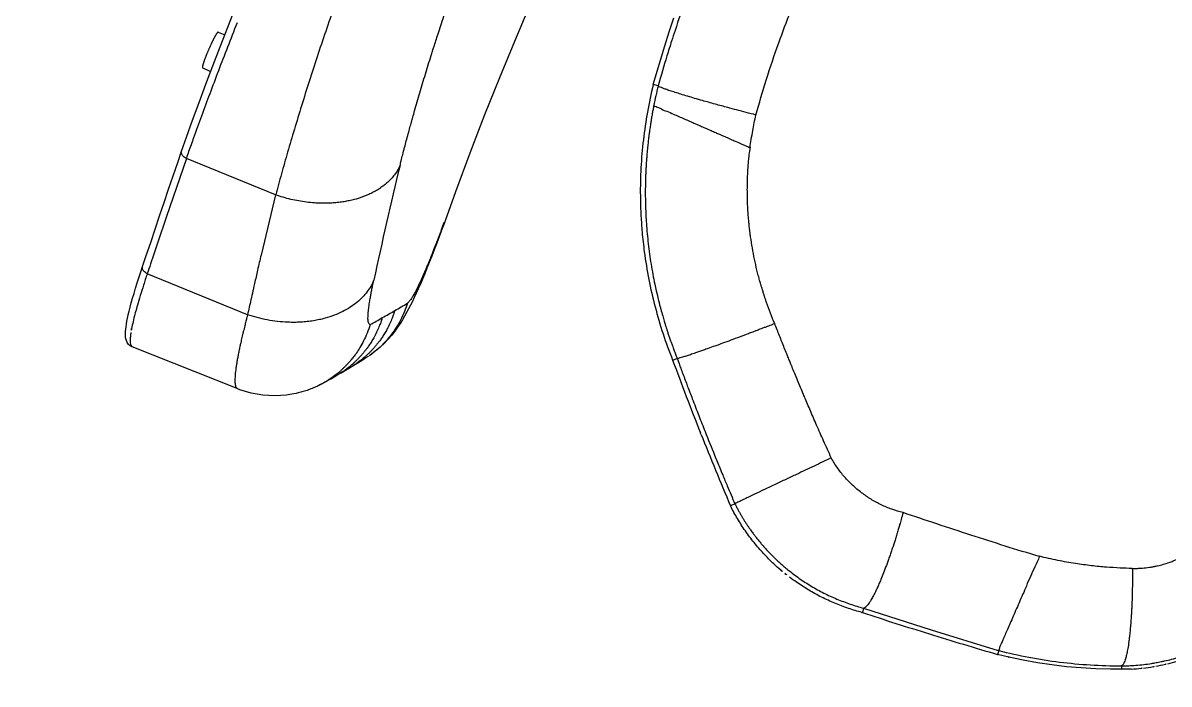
# Model space of a CAD drawing. Header units: millimetres. Extents: x 1145859089 to 1147511753, y -1047484727 to -1047247487.
# Drawn here: x 1146005448.1 to 1146005677.1, y -1047431486.8 to -1047431354.8 of the extents above; entities that cross this region are included whole.
import ezdxf
from ezdxf.xclip import XClip

# ---------------------------------------------------------------- set-up
doc = ezdxf.new("R2010")
doc.units = ezdxf.units.MM
doc.header["$LTSCALE"] = 100
doc.header["$MEASUREMENT"] = 0
doc.header["$XCLIPFRAME"] = 2
doc.layers.get('0').update_dxf_attribs({"linetype": 'CONTINUOUS'})
doc.layers.add('XREF', color=135, linetype='CONTINUOUS')
doc.layers.add('단지배치도$0$W240910', color=135, linetype='CONTINUOUS')

# ---------------------------------------------------------------- blocks, each defined once
blk = doc.blocks.new('단지배치도$0$zw$9902')
at = {"layer": '단지배치도$0$W240910', "linetype": 'ByBlock', "ltscale": 20}
for p, q in [((67348.19, -59986.35), (67349.75, -59982.4)), ((67408.46, -59982.1), (67405.46, -59989.18)), ((67436.37, -59987.25), (67437.3, -59984.47)), ((67346.28, -59987.31), (67347.59, -59987.89)), ((67346.68, -59990.23), (67348.19, -59986.35)), ((67435.48, -59990.04), (67436.37, -59987.25)), ((67405.46, -59989.18), (67402.47, -59996.44)), ((67345.22, -59994.03), (67346.68, -59990.23)), ((67433.19, -59997.79), (67435.48, -59990.04)), ((67343.15, -59994.45), (67344.79, -59995.17)), ((67343.81, -59997.74), (67345.22, -59994.03)), ((67402.47, -59996.44), (67399.51, -60003.87)), ((67342.46, -60001.36), (67343.81, -59997.74)), ((67434.18, -59998.05), (67433.19, -59997.79)), ((67341.18, -60004.88), (67342.46, -60001.36)), ((67339.96, -60008.29), (67341.18, -60004.88)), ((67399.51, -60003.87), (67396.59, -60011.46)), ((67338.96, -60011.12), (67339.96, -60008.29)), ((67339.93, -60012.53), (67335.98, -60024.14)), ((67338.2, -60013.33), (67338.96, -60011.12)), ((67339.93, -60012.53), (67339.88, -60012.51)), ((67357.72, -60019.81), (67339.93, -60012.53)), ((67396.59, -60011.46), (67393.7, -60019.22)), ((67337.29, -60016.02), (67338.2, -60013.33)), ((67336.38, -60018.7), (67337.29, -60016.02)), ((67335.48, -60021.36), (67336.38, -60018.7)), ((67393.7, -60019.22), (67391.27, -60025.94)), ((67334.58, -60024.02), (67335.48, -60021.36)), ((67357.72, -60019.81), (67354.84, -60031.85)), ((67357.72, -60019.81), (67357.77, -60019.83)), ((67333.68, -60026.67), (67334.58, -60024.02)), ((67391.27, -60025.94), (67391.04, -60026.56)), ((67332.8, -60029.31), (67333.68, -60026.67)), ((67390.5, -60028.03), (67389.97, -60029.44)), ((67391.04, -60026.56), (67390.5, -60028.03)), ((67331.91, -60031.93), (67332.8, -60029.31)), ((67389.45, -60030.8), (67388.95, -60032.09)), ((67389.97, -60029.44), (67389.45, -60030.8)), ((67331.17, -60034.13), (67331.91, -60031.93)), ((67388.46, -60033.32), (67387.99, -60034.49)), ((67388.95, -60032.09), (67388.46, -60033.32)), ((67330.49, -60036.2), (67330.89, -60034.97)), ((67330.89, -60034.97), (67331.18, -60034.13)), ((67332.13, -60035.57), (67332.08, -60035.55)), ((67352.16, -60043.75), (67332.13, -60035.57)), ((67387.54, -60035.6), (67387.09, -60036.65)), ((67387.99, -60034.49), (67387.54, -60035.6)), ((67329.78, -60038.46), (67330.12, -60037.36)), ((67330.12, -60037.36), (67330.49, -60036.2)), ((67386.67, -60037.64), (67386.26, -60038.58)), ((67387.09, -60036.65), (67386.67, -60037.64)), ((67329.18, -60040.47), (67329.47, -60039.5)), ((67329.47, -60039.5), (67329.78, -60038.46)), ((67385.85, -60039.47), (67385.46, -60040.31)), ((67386.26, -60038.58), (67385.85, -60039.47)), ((67328.51, -60043.02), (67328.71, -60042.23)), ((67328.71, -60042.23), (67328.93, -60041.38)), ((67328.93, -60041.38), (67329.18, -60040.47)), ((67384.7, -60041.88), (67384.32, -60042.61)), ((67385.08, -60041.11), (67384.7, -60041.88)), ((67385.46, -60040.31), (67385.08, -60041.11)), ((67328.06, -60045.05), (67328.19, -60044.42)), ((67328.19, -60044.42), (67328.33, -60043.75)), ((67328.33, -60043.75), (67328.51, -60043.02)), ((67383.1, -60044.77), (67382.64, -60045.49)), ((67383.53, -60044.05), (67383.1, -60044.77)), ((67383.93, -60043.33), (67383.53, -60044.05)), ((67384.32, -60042.61), (67383.93, -60043.33)), ((67327.77, -60047.48), (67327.78, -60047.08)), ((67327.78, -60047.08), (67327.82, -60046.63)), ((67327.82, -60046.63), (67327.88, -60046.15)), ((67327.88, -60046.15), (67327.96, -60045.62)), ((67327.96, -60045.62), (67328.06, -60045.05)), ((67381.58, -60047.02), (67380.95, -60047.81)), ((67382.14, -60046.24), (67381.58, -60047.02)), ((67382.64, -60045.49), (67382.14, -60046.24)), ((67327.77, -60047.87), (67327.77, -60047.48)), ((67327.8, -60048.24), (67327.77, -60047.87)), ((67327.86, -60048.59), (67327.8, -60048.24)), ((67327.95, -60048.94), (67327.86, -60048.59)), ((67328.12, -60049.32), (67327.95, -60048.94)), ((67328.37, -60049.68), (67328.12, -60049.32)), ((67380.26, -60048.62), (67379.49, -60049.44)), ((67380.95, -60047.81), (67380.26, -60048.62)), ((67328.7, -60049.98), (67328.37, -60049.68)), ((67329.07, -60050.19), (67328.7, -60049.98)), ((67350.1, -60058.52), (67329.09, -60050.2)), ((67377.67, -60051.07), (67376.6, -60051.87)), ((67378.62, -60050.26), (67377.67, -60051.07)), ((67379.49, -60049.44), (67378.62, -60050.26)), ((67373.61, -60053.77), (67373.08, -60054.08)), ((67373.59, -60053.7), (67373.18, -60053.97)), ((67374.16, -60053.45), (67373.61, -60053.77)), ((67374.7, -60053.11), (67374.16, -60053.45)), ((67375.25, -60052.76), (67374.7, -60053.11)), ((67375.81, -60052.4), (67375.25, -60052.76)), ((67376.23, -60052.12), (67375.81, -60052.4)), ((67437.07, -60052.82), (67437.97, -60052.47)), ((67369.44, -60056.22), (67368.89, -60056.54)), ((67370, -60055.87), (67369.44, -60056.22)), ((67370.42, -60055.64), (67370, -60055.87)), ((67370.96, -60055.34), (67370.42, -60055.64)), ((67370.97, -60055.25), (67370.56, -60055.52)), ((67371.51, -60055.02), (67370.96, -60055.34)), ((67372.06, -60054.68), (67371.51, -60055.02)), ((67372.62, -60054.34), (67372.06, -60054.68)), ((67373.08, -60054.08), (67372.62, -60054.34)), ((67350.64, -60058.73), (67350.09, -60058.52)), ((67350.1, -60058.52), (67350.1, -60058.53)), ((67366.73, -60057.72), (67366.36, -60057.9)), ((67367.26, -60057.44), (67366.73, -60057.72)), ((67367.8, -60057.16), (67367.26, -60057.44)), ((67368.34, -60056.86), (67367.8, -60057.16)), ((67368.89, -60056.54), (67368.34, -60056.86)), ((67351.76, -60059.1), (67350.64, -60058.73)), ((67352.9, -60059.4), (67351.76, -60059.1)), ((67354.06, -60059.64), (67352.9, -60059.4)), ((67355.23, -60059.81), (67354.06, -60059.64)), ((67356.41, -60059.91), (67355.23, -60059.81)), ((67357.59, -60059.94), (67356.41, -60059.91)), ((67358.78, -60059.91), (67357.59, -60059.94)), ((67359.96, -60059.8), (67358.78, -60059.91)), ((67360.58, -60059.72), (67359.96, -60059.8)), ((67442.66, -60067.45), (67442.61, -60067.31)), ((67442.72, -60067.59), (67442.66, -60067.45)), ((67449.51, -60081.53), (67448.63, -60081.93)), ((67510.33, -60092.01), (67510.31, -60092.05)), ((67528.8, -60101.69), (67528.8, -60101.7)), ((67475.23, -60102.36), (67474.97, -60103.24)), ((67475.23, -60102.36), (67488.71, -60106.72)), ((67475.23, -60102.36), (67475.24, -60102.36)), ((67488.71, -60106.72), (67502.1, -60110.81)), ((67502.2, -60110.84), (67501.99, -60111.61)), ((67502.1, -60110.81), (67502.11, -60110.79)), ((67502.14, -60110.81), (67502.11, -60110.8)), ((67502.16, -60110.82), (67502.14, -60110.81)), ((67502.18, -60110.83), (67502.16, -60110.82)), ((67502.19, -60110.83), (67502.18, -60110.83)), ((67502.2, -60110.84), (67502.19, -60110.83)), ((67502.2, -60110.84), (67502.2, -60110.84)), ((67504.21, -60112.14), (67501.99, -60111.61)), ((67507.08, -60112.74), (67504.21, -60112.14)), ((67509.96, -60113.26), (67507.08, -60112.74)), ((67512.85, -60113.7), (67509.96, -60113.26)), ((67515.75, -60114.05), (67512.85, -60113.7)), ((67518.66, -60114.31), (67515.75, -60114.05)), ((67521.58, -60114.49), (67518.66, -60114.31)), ((67524.51, -60114.58), (67521.58, -60114.49)), ((67528.66, -60114.54), (67524.51, -60114.58)), ((67526.73, -60113.88), (67526.73, -60114.59))]:
    blk.add_line(p, q, dxfattribs=at)
at = {"layer": '단지배치도$0$W240910'}
blk.add_arc((56404.25, -57219.78, 0), 12756.72, 322.50733, 9.110085, dxfattribs=at)
at = {"layer": '단지배치도$0$W240910', "linetype": 'ByBlock', "ltscale": 20}
for centre, radius, start, end in [((68310.74, -60238.33), 954.87, 166.40771, 167.81835), ((71303.17, -61366.18), 4188.04, 161.31014, 161.44696), ((67520.53, -60019.28), 89.91, 183.0691, 184.0333), ((67158.04, -59939.94), 248.49, 339.5485, 339.9072), ((67521.83, -60019.19), 91.22, 184.0334, 185.0686), ((67370.76, -60021.51), 23.96, 296.8181, 303.7975), ((67366.67, -60025.33), 22.69, 296.053, 303.1046), ((67368.75, -60023.5), 23.25, 296.3291, 303.475), ((67352.08, -60050.97), 23.51, 169.1411, 171.1017), ((67365.65, -60036.38), 18.96, 304.8633, 306.2001), ((67365.9, -60036.73), 18.54, 306.2009, 307.3315), ((67366.14, -60037.04), 18.15, 307.3313, 308.5309), ((67365.42, -60036.05), 19.37, 303.9177, 304.8647), ((68008.68, -59842.54), 609.06, 200.1975, 201.65719), ((67360.17, -60038.85), 19.64, 303.3556, 308.2861), ((67350.33, -60057.92), 0.627, 247.6514, 249.6206), ((68008.68, -59842.54), 609.06, 201.68542, 203.14483), ((67482.48, -60065.06), 37.82, 206.4962, 206.6207), ((67485.18, -60063.68), 40.85, 229.5188, 231.0334), ((67485.22, -60063.63), 40.9, 231.0338, 232.6639), ((67484.34, -60066.8), 37.62, 255.4433, 255.5813), ((67756.28, -59243.68), 904.42, 251.87823, 252.76862), ((67756.28, -59243.68), 904.42, 252.76866, 253.67051), ((67526.58, -60014.54), 99.34, 255.7956, 262.934), ((67525.92, -60015.97), 98.59, 255.9547, 256.1552), ((67526.08, -60015.3), 99.28, 257.2097, 257.4949), ((67526.6, -60014.65), 99.23, 262.9138, 270.0734), ((67526.52, -60074.58), 40.02, 282.9668, 283.6618), ((67526.5, -60074.52), 40.08, 283.6623, 286.4601), ((67526.47, -60074.24), 40.35, 273.1146, 276.0681), ((67526.45, -60074.02), 40.58, 276.0654, 276.6266), ((67526.48, -60074.32), 40.28, 276.6237, 279.4893), ((67526.53, -60074.64), 39.96, 279.4922, 280.1425), ((67526.54, -60074.69), 39.9, 280.1428, 282.9686)]:
    blk.add_arc(centre, radius, start, end, dxfattribs=at)
for points, knots in [([(67377.19, -59961.1), (67376.52, -59962.88), (67375.18, -59966.4), (67373.23, -59971.67), (67371.34, -59976.89), (67369.52, -59982.05), (67367.78, -59987.16), (67366.6, -59990.54), (67366.08, -59992.24)], [0, 0, 0, 0, 5.688722, 11.312095, 16.858168, 22.332252, 27.734995, 33.06058, 33.06058, 33.06058, 33.06058]), ([(67382.62, -60013.93), (67382.69, -60013.62), (67382.87, -60012.91), (67383.17, -60011.72), (67383.51, -60010.41), (67383.88, -60009.02), (67384.24, -60007.68), (67384.58, -60006.42), (67384.88, -60005.32), (67385.2, -60004.2), (67385.58, -60002.86), (67386.05, -60001.22), (67386.57, -59999.41), (67387.12, -59997.57), (67387.68, -59995.72), (67388.25, -59993.84), (67388.68, -59992.46), (67389.02, -59991.4), (67389.23, -59990.73), (67389.53, -59989.79), (67389.89, -59988.66), (67390.37, -59987.19), (67390.92, -59985.51), (67391.55, -59983.61), (67392.26, -59981.49), (67393.07, -59979.14), (67393.97, -59976.54), (67394.98, -59973.71), (67396.09, -59970.63), (67396.88, -59968.51), (67397.29, -59967.4)], [0, 0, 0, 0, 0.9539, 2.177066, 3.682025, 5.030199, 6.500786, 7.819538, 8.962422, 9.921925, 11.293688, 13.152378, 15.040774, 16.956277, 18.896107, 20.857479, 22.837775, 23.235834, 24.203105, 24.922218, 26.214935, 27.755003, 29.545652, 31.534234, 33.768249, 36.25294, 38.994709, 42.000274, 45.273535, 48.807837, 48.807837, 48.807837, 48.807837]), ([(67442.07, -59974.46), (67441.69, -59975.42), (67441.08, -59977.01), (67440.36, -59978.96), (67439.29, -59981.88), (67438.48, -59984.19), (67437.82, -59986.17)], [0, 0, 0, 0, 3.107718, 5.114105, 6.219866, 12.457963, 12.457963, 12.457963, 12.457963]), ([(67453.72, -60003.88), (67454.35, -60001.53), (67455.81, -59996.69), (67458.09, -59989.77), (67459.84, -59985.24), (67460.62, -59983.14)], [0, 0, 0, 0, 7.294095, 15.152219, 21.860712, 21.860712, 21.860712, 21.860712]), ([(67350.05, -59985.48), (67349.41, -59987.09), (67348.16, -59990.28), (67346.34, -59995.01), (67344.6, -59999.61), (67342.95, -60004.05), (67341.74, -60007.44), (67341.04, -60009.34), (67340.87, -60009.8)], [0, 0, 0, 0, 5.208402, 10.279964, 15.198669, 19.949005, 24.516025, 25.995102, 25.995102, 25.995102, 25.995102]), ([(67346.28, -59987.31), (67346.27, -59987.31), (67346.26, -59987.31), (67346.23, -59987.32), (67346.21, -59987.33), (67346.18, -59987.36), (67346.14, -59987.4), (67346.1, -59987.45), (67346.06, -59987.5), (67346.01, -59987.57), (67345.96, -59987.64), (67345.91, -59987.72), (67345.85, -59987.81), (67345.79, -59987.91), (67345.73, -59988.02), (67345.67, -59988.14), (67345.6, -59988.26), (67345.53, -59988.39), (67345.46, -59988.53), (67345.38, -59988.67), (67345.3, -59988.82), (67345.23, -59988.98), (67345.15, -59989.14), (67345.07, -59989.31), (67344.98, -59989.48), (67344.9, -59989.65), (67344.82, -59989.83), (67344.74, -59990.01), (67344.65, -59990.19), (67344.57, -59990.37), (67344.49, -59990.56), (67344.43, -59990.68), (67344.4, -59990.75)], [0, 0, 0, 0, 0.018595, 0.042489, 0.074438, 0.115543, 0.166178, 0.226548, 0.296666, 0.376438, 0.465706, 0.564275, 0.671921, 0.788389, 0.913368, 1.046544, 1.187607, 1.336121, 1.491665, 1.653789, 1.822233, 1.996466, 2.176002, 2.360243, 2.548807, 2.741284, 2.937034, 3.135518, 3.336037, 3.538326, 3.741804, 3.945898, 3.945898, 3.945898, 3.945898]), ([(67437.82, -59986.17), (67437.73, -59986.44), (67437.4, -59987.42), (67436.76, -59989.39), (67435.61, -59993.07), (67434.73, -59996.05), (67434.18, -59998.05)], [0, 0, 0, 0, 0.863277, 3.109586, 6.217393, 12.429605, 12.429605, 12.429605, 12.429605]), ([(67344.4, -59990.75), (67344.38, -59990.81), (67344.32, -59990.93), (67344.24, -59991.12), (67344.16, -59991.3), (67344.09, -59991.49), (67344.01, -59991.67), (67343.94, -59991.85), (67343.87, -59992.03), (67343.8, -59992.21), (67343.73, -59992.38), (67343.67, -59992.55), (67343.6, -59992.71), (67343.55, -59992.87), (67343.49, -59993.02), (67343.44, -59993.17), (67343.39, -59993.31), (67343.35, -59993.44), (67343.31, -59993.57), (67343.27, -59993.69), (67343.24, -59993.8), (67343.21, -59993.9), (67343.18, -59994), (67343.16, -59994.08), (67343.15, -59994.16), (67343.13, -59994.23), (67343.13, -59994.29), (67343.12, -59994.34), (67343.12, -59994.38), (67343.13, -59994.42), (67343.14, -59994.44), (67343.15, -59994.45), (67343.15, -59994.45)], [0, 0, 0, 0, 0.203958, 0.407395, 0.609699, 0.810253, 1.008762, 1.204521, 1.396997, 1.585551, 1.769785, 1.949321, 2.123557, 2.292001, 2.454121, 2.609672, 2.758197, 2.899258, 3.032409, 3.15738, 3.273874, 3.381546, 3.480124, 3.569391, 3.649163, 3.719298, 3.779707, 3.830383, 3.871518, 3.903477, 3.927367, 3.945899, 3.945899, 3.945899, 3.945899]), ([(67366.08, -59992.24), (67365.57, -59993.89), (67364.46, -59997.14), (67362.95, -60001.97), (67361.51, -60006.67), (67360.18, -60011.21), (67358.9, -60015.57), (67358.18, -60018.45), (67357.77, -60019.83)], [0, 0, 0, 0, 5.199703, 10.275857, 15.197258, 19.937961, 24.482292, 28.822404, 28.822404, 28.822404, 28.822404]), ([(67433.19, -59997.79), (67432.75, -59999.61), (67431.98, -60003.27), (67431.16, -60008.81), (67430.69, -60014.4), (67430.57, -60019.5), (67430.67, -60022.74), (67430.74, -60024.1)], [0, 0, 0, 0, 5.604425, 11.208847, 16.813268, 22.417692, 26.509652, 26.509652, 26.509652, 26.509652]), ([(67434.18, -59998.05), (67434.1, -59998.38), (67433.94, -59999.03), (67433.64, -60000.34), (67433.44, -60001.32), (67433.31, -60001.98)], [0, 0, 0, 0, 1.007293, 2.015024, 4.025202, 4.025202, 4.025202, 4.025202]), ([(67435.71, -59998.74), (67435.5, -59998.67), (67435.12, -59998.53), (67434.63, -59998.3), (67434.25, -59998.2), (67434.18, -59998.05)], [0, 0, 0, 0, 0.671798, 1.181179, 1.684516, 1.684516, 1.684516, 1.684516]), ([(67453.72, -60003.88), (67453.08, -60003.67), (67451.77, -60003.39), (67449.89, -60002.87), (67448.25, -60002.44), (67446.82, -60002.05), (67445.54, -60001.7), (67444.27, -60001.34), (67442.91, -60000.96), (67441.51, -60000.56), (67440.09, -60000.14), (67438.78, -59999.74), (67437.61, -59999.37), (67436.6, -59999.05), (67435.99, -59998.83), (67435.71, -59998.74)], [0, 0, 0, 0, 2.033653, 3.997936, 5.842594, 7.124382, 8.466422, 9.808844, 11.093688, 12.698846, 14.169551, 15.553294, 16.788003, 17.853596, 18.737237, 18.737237, 18.737237, 18.737237]), ([(67433.31, -60001.98), (67433.28, -60002.1), (67433.23, -60002.37), (67433.13, -60002.9), (67433.02, -60003.49), (67432.92, -60004.08), (67432.84, -60004.55), (67432.76, -60005), (67432.68, -60005.52), (67432.6, -60006.06), (67432.51, -60006.62), (67432.43, -60007.2), (67432.36, -60007.73), (67432.3, -60008.24), (67432.24, -60008.7), (67432.16, -60009.38), (67432.07, -60010.21), (67431.98, -60011.15), (67431.91, -60011.98), (67431.86, -60012.71), (67431.82, -60013.27), (67431.79, -60013.73), (67431.76, -60014.12), (67431.74, -60014.5), (67431.72, -60014.88), (67431.7, -60015.26), (67431.69, -60015.64), (67431.64, -60016.86), (67431.59, -60019.06), (67431.64, -60022.23), (67431.75, -60024.44), (67431.82, -60025.54)], [0, 0, 0, 0, 0.364712, 0.816026, 1.647545, 2.136878, 2.616944, 3.07875, 3.515096, 4.197461, 4.704629, 5.225353, 5.952016, 6.317413, 6.772418, 7.31695, 8.384317, 9.28608, 10.155054, 10.858087, 11.4787, 11.864184, 12.245075, 12.625956, 13.006823, 13.387674, 13.768505, 14.149315, 17.056546, 20.361245, 23.674338, 23.674338, 23.674338, 23.674338]), ([(67433.31, -60001.98), (67433.3, -60002.14), (67433.84, -60002.13), (67434.23, -60002.45), (67434.69, -60002.49), (67434.86, -60002.66)], [0, 0, 0, 0, 0.492114, 1.004173, 1.690206, 1.690206, 1.690206, 1.690206]), ([(67434.86, -60002.66), (67435.13, -60002.93), (67436.05, -60003.08), (67436.8, -60003.5), (67437.23, -60003.7)], [0, 0, 0, 0, 1.157815, 2.59619, 2.59619, 2.59619, 2.59619]), ([(67437.23, -60003.7), (67437.59, -60003.85), (67438.31, -60004.16), (67439.38, -60004.63), (67440.39, -60005.07), (67441.25, -60005.45), (67441.97, -60005.77), (67442.54, -60006.02), (67443.06, -60006.24), (67443.55, -60006.46), (67444.12, -60006.71), (67444.84, -60007.02), (67445.61, -60007.36), (67446.41, -60007.71), (67447.12, -60008.02), (67447.78, -60008.31), (67448.37, -60008.57), (67449.03, -60008.86), (67449.87, -60009.22), (67450.75, -60009.61), (67451.52, -60009.94), (67452.07, -60010.19), (67452.39, -60010.32), (67452.54, -60010.39)], [0, 0, 0, 0, 1.179301, 2.342456, 3.506143, 4.473842, 5.160793, 5.879994, 6.325824, 6.855944, 7.496249, 8.18678, 9.210974, 10.025851, 10.82309, 11.530409, 12.18399, 12.757494, 13.698048, 14.901772, 15.656142, 16.207344, 16.706154, 16.706154, 16.706154, 16.706154]), ([(67453.07, -60006.99), (67453.16, -60006.48), (67453.37, -60005.44), (67453.6, -60004.4), (67453.72, -60003.88)], [0, 0, 0, 0, 1.552487, 3.184526, 3.184526, 3.184526, 3.184526]), ([(67452.54, -60010.39), (67452.53, -60009.83), (67452.82, -60008.71), (67452.96, -60007.57), (67453.07, -60006.99)], [0, 0, 0, 0, 1.67337, 3.440113, 3.440113, 3.440113, 3.440113]), ([(67457.46, -60045.54), (67456.9, -60044.14), (67456.28, -60042.6), (67455.67, -60040.86), (67455.5, -60040.36), (67455.32, -60039.79), (67455.1, -60039.12), (67454.89, -60038.41), (67454.7, -60037.77), (67454.56, -60037.29), (67454.44, -60036.88), (67454.32, -60036.44), (67454.14, -60035.76), (67453.82, -60034.49), (67453.24, -60031.92), (67452.81, -60029.43), (67452.54, -60027.45), (67452.46, -60026.76), (67452.39, -60026.16), (67452.33, -60025.65), (67452.28, -60025.14), (67452.24, -60024.68), (67452.2, -60024.15), (67452.16, -60023.62), (67452.12, -60023.01), (67452.08, -60022.4), (67452.05, -60021.79), (67452.03, -60021.19), (67452.01, -60020.38), (67451.99, -60019.37), (67451.99, -60018.17), (67452.02, -60016.96), (67452.07, -60015.71), (67452.13, -60014.51), (67452.24, -60013.21), (67452.28, -60012.27), (67452.7, -60009.83), (67452.54, -60010.39)], [0, 0, 0, 0, 4.518138, 4.98761, 5.519291, 6.113066, 6.768875, 7.649409, 8.317802, 8.774307, 9.159361, 9.580814, 10.143028, 11.268688, 13.525753, 18.051297, 18.832091, 19.524161, 20.127712, 20.643007, 21.07032, 21.66195, 22.040052, 22.651282, 23.261655, 23.871211, 24.480004, 25.088098, 25.695569, 26.903457, 28.109964, 29.315847, 30.522095, 31.839608, 33.002428, 34.150196, 35.90749, 35.90749, 35.90749, 35.90749]), ([(67339.88, -60012.51), (67339.74, -60012.45), (67339.46, -60012.29), (67339.11, -60011.95), (67338.9, -60011.54), (67338.92, -60011.24), (67338.96, -60011.13)], [0, 0, 0, 0, 0.456783, 0.949847, 1.43795, 1.80175, 1.80175, 1.80175, 1.80175]), ([(67382.62, -60013.93), (67382.55, -60014.1), (67382.35, -60014.49), (67381.99, -60015.13), (67381.49, -60015.86), (67380.89, -60016.58), (67380.25, -60017.22), (67379.63, -60017.76), (67379.08, -60018.18), (67378.59, -60018.52), (67378.16, -60018.8), (67377.72, -60019.05), (67377.28, -60019.3), (67376.84, -60019.52), (67375.98, -60019.92), (67374.71, -60020.41), (67373.22, -60020.83), (67371.95, -60021.1), (67370.89, -60021.27), (67369.82, -60021.39), (67368.74, -60021.47), (67367.67, -60021.5), (67366.6, -60021.49), (67365.36, -60021.43), (67363.95, -60021.29), (67362.36, -60021.05), (67360.8, -60020.73), (67359.26, -60020.33), (67358.26, -60020), (67357.77, -60019.83)], [0, 0, 0, 0, 0.562676, 1.295806, 2.217026, 3.211228, 4.089922, 4.917517, 5.685894, 6.194832, 6.702391, 7.207913, 7.710726, 8.210149, 8.7055, 10.546657, 12.28319, 13.351725, 14.427773, 15.507835, 16.588321, 17.665613, 18.736118, 19.796335, 21.38726, 22.991125, 24.594943, 26.18564, 27.751085, 27.751085, 27.751085, 27.751085]), ([(67391.41, -60025.31), (67391.38, -60025.48), (67391.35, -60025.68), (67391.29, -60025.88), (67391.28, -60025.92)], [0, 0, 0, 0, 0.5118561, 0.6230012, 0.6230012, 0.6230012, 0.6230012]), ([(67431.82, -60025.54), (67431.92, -60026.9), (67432.17, -60029.61), (67432.73, -60033.66), (67433.31, -60036.79), (67433.83, -60039.19), (67434.23, -60040.84), (67434.66, -60042.51), (67435.05, -60043.9), (67435.32, -60044.85), (67435.53, -60045.54), (67435.7, -60046.06), (67435.89, -60046.67), (67436.09, -60047.31), (67436.33, -60048.02), (67436.58, -60048.73), (67436.83, -60049.45), (67437.09, -60050.18), (67437.4, -60051), (67437.69, -60051.78), (67437.89, -60052.27), (67437.97, -60052.47)], [0, 0, 0, 0, 4.079477, 8.173509, 12.258182, 13.624922, 15.556668, 17.341206, 18.787337, 19.89692, 20.299669, 20.957982, 21.543963, 22.208089, 22.963843, 23.808245, 24.467429, 25.2359, 26.153896, 27.076101, 27.737024, 27.737024, 27.737024, 27.737024]), ([(67390.87, -60026.77), (67390.69, -60027.24), (67390.45, -60027.88), (67390.16, -60028.64), (67389.99, -60029.09), (67389.81, -60029.57), (67389.58, -60030.15), (67389.32, -60030.83), (67389.05, -60031.52), (67388.79, -60032.15), (67388.58, -60032.69), (67388.39, -60033.16), (67388.22, -60033.57), (67388.01, -60034.06), (67387.81, -60034.55), (67387.59, -60035.06), (67387.42, -60035.45), (67387.25, -60035.83), (67387.09, -60036.21), (67386.84, -60036.76), (67386.53, -60037.45), (67386.16, -60038.21), (67385.88, -60038.77), (67385.67, -60039.17), (67385.47, -60039.54), (67385.26, -60039.91), (67385.02, -60040.31), (67384.79, -60040.67), (67384.49, -60041.07), (67384.26, -60041.31), (67384.09, -60041.42)], [0, 0, 0, 0, 1.517675, 2.038852, 2.441445, 2.959771, 3.588533, 4.320677, 5.147241, 5.794318, 6.370235, 6.878711, 7.323233, 7.706986, 8.481811, 8.920546, 9.348917, 9.76681, 10.174088, 10.570583, 11.574554, 12.46404, 13.08503, 13.450095, 13.836246, 14.345516, 14.728269, 15.243923, 15.608358, 16.226218, 16.226218, 16.226218, 16.226218]), ([(67430.97, -60027.25), (67431.09, -60028.56), (67431.44, -60031.73), (67432.26, -60036.73), (67433.51, -60042.19), (67435.1, -60047.57), (67436.37, -60051.09), (67437.07, -60052.82)], [0, 0, 0, 0, 3.957199, 9.561944, 15.166688, 20.771431, 26.376179, 26.376179, 26.376179, 26.376179]), ([(67354.84, -60031.85), (67354.61, -60032.84), (67354.18, -60034.73), (67353.71, -60036.8), (67353.39, -60038.18), (67353.15, -60039.28), (67352.73, -60041.18), (67352.38, -60042.76), (67352.16, -60043.75)], [0, 0, 0, 0, 3.07095, 5.795561, 6.370968, 7.335928, 9.171744, 12.201179, 12.201179, 12.201179, 12.201179]), ([(67332.13, -60035.57), (67331.83, -60036.31), (67331.42, -60037.79), (67330.73, -60039.88), (67330.21, -60041.66), (67329.9, -60042.74), (67329.79, -60043.17)], [0, 0, 0, 0, 2.386072, 4.590862, 6.60416, 7.947382, 7.947382, 7.947382, 7.947382]), ([(67332.08, -60035.55), (67331.95, -60035.56), (67331.72, -60035.33), (67331.34, -60035.04), (67331.11, -60034.57), (67331.14, -60034.23), (67331.18, -60034.13)], [0, 0, 0, 0, 0.401029, 0.836448, 1.505124, 1.826981, 1.826981, 1.826981, 1.826981]), ([(67377.37, -60036.84), (67377.21, -60037.24), (67376.83, -60038.04), (67376.07, -60039.18), (67375.13, -60040.29), (67373.99, -60041.34), (67372.66, -60042.31), (67371.14, -60043.18), (67369.46, -60043.91), (67367.89, -60044.42), (67366.5, -60044.76), (67365.32, -60044.98), (67364.08, -60045.15), (67362.81, -60045.26), (67361.5, -60045.3), (67359.93, -60045.27), (67358.12, -60045.13), (67356.1, -60044.82), (67354.1, -60044.36), (67352.8, -60043.97), (67352.16, -60043.75)], [0, 0, 0, 0, 1.286235, 2.649868, 4.099922, 5.644065, 7.287244, 9.030497, 10.870034, 12.796764, 13.95826, 15.163585, 16.409342, 17.691226, 19.004086, 20.342032, 22.381471, 24.439462, 26.492214, 28.516025, 28.516025, 28.516025, 28.516025]), ([(67376.63, -60045.71), (67376.4, -60045.69), (67376.21, -60045.09), (67376.21, -60044.52), (67376.22, -60043.93), (67376.25, -60043.46), (67376.3, -60042.96), (67376.35, -60042.49), (67376.42, -60042), (67376.48, -60041.53), (67376.56, -60041.05), (67376.64, -60040.57), (67376.72, -60040.12), (67376.79, -60039.7), (67376.87, -60039.27), (67376.96, -60038.82), (67377.05, -60038.38), (67377.13, -60037.97), (67377.24, -60037.46), (67377.32, -60037.09), (67377.37, -60036.84)], [0, 0, 0, 0, 0.685394, 1.381827, 1.856629, 2.42532, 2.802823, 3.362447, 3.856584, 4.286603, 4.783221, 5.319702, 5.730847, 6.157956, 6.600644, 7.058432, 7.525143, 7.94474, 8.313067, 9.080237, 9.080237, 9.080237, 9.080237]), ([(67384.09, -60041.42), (67383.91, -60041.99), (67383.51, -60043.16), (67382.72, -60044.88), (67381.73, -60046.58), (67380.52, -60048.24), (67379.1, -60049.82), (67378.02, -60050.78), (67377.44, -60051.23)], [0, 0, 0, 0, 1.800659, 3.689631, 5.662945, 7.715642, 9.841463, 12.032314, 12.032314, 12.032314, 12.032314]), ([(67329.79, -60043.17), (67329.75, -60043.32), (67329.57, -60043.99), (67329.29, -60045.11), (67329.08, -60046.08), (67328.99, -60046.54)], [0, 0, 0, 0, 0.46951, 2.073771, 3.463146, 3.463146, 3.463146, 3.463146]), ([(67352.16, -60043.75), (67352.13, -60043.93), (67351.99, -60044.36), (67351.81, -60045.11), (67351.57, -60046.05), (67351.35, -60046.95), (67351.17, -60047.72), (67350.99, -60048.47), (67350.81, -60049.27), (67350.61, -60050.18), (67350.44, -60051.01), (67350.26, -60051.87), (67350.11, -60052.68), (67349.98, -60053.44), (67349.88, -60054.15), (67349.79, -60054.61), (67349.78, -60054.83)], [0, 0, 0, 0, 0.5631, 1.341968, 2.32173, 3.48176, 4.10597, 4.693085, 5.805903, 6.554317, 7.483776, 8.361123, 9.185869, 9.957937, 10.677446, 11.344491, 11.344491, 11.344491, 11.344491]), ([(67379.06, -60044.34), (67378.99, -60044.57), (67378.82, -60045.11), (67378.5, -60045.98), (67378.06, -60047.02), (67377.56, -60048.03), (67377.03, -60048.96), (67376.54, -60049.72), (67376.07, -60050.39), (67375.62, -60050.98), (67375.19, -60051.51), (67374.75, -60052.01), (67374.3, -60052.49), (67373.85, -60052.94), (67373.39, -60053.38), (67372.93, -60053.79), (67372.57, -60054.08), (67372.38, -60054.23), (67372.34, -60054.27)], [0, 0, 0, 0, 0.748358, 1.676877, 2.794653, 4.111155, 5.086208, 5.987602, 6.811189, 7.553605, 8.212182, 8.877207, 9.531608, 10.174822, 10.806342, 11.425713, 12.032525, 12.180674, 12.180674, 12.180674, 12.180674]), ([(67381.57, -60042.89), (67381.5, -60043.13), (67381.33, -60043.66), (67381.01, -60044.53), (67380.57, -60045.56), (67380.06, -60046.58), (67379.53, -60047.5), (67379.05, -60048.26), (67378.58, -60048.93), (67378.13, -60049.52), (67377.69, -60050.05), (67377.26, -60050.55), (67376.81, -60051.03), (67376.36, -60051.48), (67375.9, -60051.91), (67375.48, -60052.28), (67375.22, -60052.49), (67375.11, -60052.58)], [0, 0, 0, 0, 0.7459, 1.672649, 2.789358, 4.105524, 5.076075, 5.974578, 6.796971, 7.539952, 8.200892, 8.865157, 9.518786, 10.161219, 10.791951, 11.410526, 11.815962, 11.815962, 11.815962, 11.815962]), ([(67376.63, -60045.71), (67376.46, -60046.3), (67376.07, -60047.41), (67375.38, -60048.94), (67374.66, -60050.25), (67373.96, -60051.33), (67373.32, -60052.2), (67372.8, -60052.85), (67372.38, -60053.33), (67372.01, -60053.73), (67371.63, -60054.12), (67371.25, -60054.49), (67370.86, -60054.85), (67370.47, -60055.2), (67370.06, -60055.54), (67369.26, -60056.17), (67368.05, -60057), (67366.92, -60057.63), (67366.36, -60057.9)], [0, 0, 0, 0, 1.839069, 3.521801, 5.022402, 6.320273, 7.400269, 8.251887, 8.796935, 9.339019, 9.877871, 10.413238, 10.944882, 11.47258, 11.99612, 12.515308, 14.544217, 16.3939, 16.3939, 16.3939, 16.3939]), ([(67457.46, -60045.54), (67457.22, -60045.63), (67456.64, -60045.86), (67455.83, -60046.17), (67455.09, -60046.45), (67454.57, -60046.65), (67454.13, -60046.82), (67453.64, -60047), (67452.99, -60047.25), (67451.9, -60047.66), (67450.44, -60048.21), (67448.72, -60048.85), (67447.09, -60049.45), (67445.58, -60050), (67444.32, -60050.45), (67443.28, -60050.82), (67442.44, -60051.12), (67441.56, -60051.42), (67440.67, -60051.72), (67439.81, -60052), (67439.11, -60052.23), (67438.52, -60052.36), (67438.14, -60052.53), (67437.97, -60052.47)], [0, 0, 0, 0, 0.77239, 1.882234, 2.593554, 3.1513, 3.549162, 4.013506, 4.708113, 5.641626, 7.517969, 9.389761, 11.140689, 12.746223, 14.190557, 15.15895, 16.055317, 16.875233, 17.955021, 18.849888, 19.589823, 20.156184, 20.706385, 20.706385, 20.706385, 20.706385]), ([(67468.75, -60072.36), (67468.26, -60071.22), (67467.25, -60069.05), (67465.88, -60065.91), (67464.63, -60063.03), (67463.72, -60060.9), (67463.02, -60059.23), (67462.44, -60057.85), (67461.79, -60056.29), (67461.2, -60054.86), (67460.74, -60053.75), (67460.42, -60052.96), (67460.14, -60052.27), (67459.81, -60051.45), (67459.38, -60050.38), (67458.89, -60049.17), (67458.42, -60047.96), (67457.93, -60046.75), (67457.63, -60045.94), (67457.46, -60045.54)], [0, 0, 0, 0, 3.727966, 7.160478, 10.29711, 13.137388, 14.121714, 15.731792, 17.632242, 19.180911, 20.377958, 21.223552, 21.745349, 22.595576, 23.897695, 25.199644, 26.501416, 27.803016, 29.104454, 29.104454, 29.104454, 29.104454]), ([(67328.85, -60047.33), (67328.84, -60047.45), (67328.77, -60047.88), (67328.69, -60048.56), (67328.7, -60049.29), (67328.75, -60049.86), (67329, -60050.11), (67329.12, -60050.17)], [0, 0, 0, 0, 0.365374, 1.313428, 2.041905, 2.562596, 2.986015, 2.986015, 2.986015, 2.986015]), ([(67375.11, -60052.58), (67375.06, -60052.62), (67374.86, -60052.79), (67374.36, -60053.17), (67373.9, -60053.5), (67373.59, -60053.7)], [0, 0, 0, 0, 0.200592, 0.793677, 1.890514, 1.890514, 1.890514, 1.890514]), ([(67437.97, -60052.47), (67438.05, -60052.69), (67438.23, -60053.18), (67438.53, -60054.01), (67438.91, -60055.03), (67439.35, -60056.19), (67439.78, -60057.36), (67440.17, -60058.39), (67440.57, -60059.43), (67441.04, -60060.67), (67441.64, -60062.21), (67442.27, -60063.85), (67442.91, -60065.48), (67443.34, -60066.56), (67443.55, -60067.1)], [0, 0, 0, 0, 0.686602, 1.572468, 2.657669, 3.944452, 5.293878, 6.393904, 7.244414, 8.637183, 10.390715, 12.183478, 13.905966, 15.654396, 15.654396, 15.654396, 15.654396]), ([(67349.78, -60054.83), (67349.7, -60055.21), (67349.67, -60055.92), (67349.61, -60056.87), (67349.65, -60057.56), (67349.75, -60058.05), (67349.85, -60058.37), (67350.03, -60058.47), (67350.09, -60058.5)], [0, 0, 0, 0, 1.162893, 2.116539, 2.856664, 3.223077, 3.614803, 3.80904, 3.80904, 3.80904, 3.80904]), ([(67366.36, -60057.9), (67366.33, -60057.92), (67365.98, -60058.09), (67365.3, -60058.4), (67364.31, -60058.79), (67363.29, -60059.12), (67362.05, -60059.45), (67361.14, -60059.63), (67360.58, -60059.71)], [0, 0, 0, 0, 0.097186, 1.168118, 2.239332, 3.309649, 4.377852, 6.085563, 6.085563, 6.085563, 6.085563]), ([(67443.55, -60067.1), (67444.18, -60068.67), (67445.15, -60071.09), (67446.33, -60073.97), (67447.18, -60076.01), (67448.18, -60078.41), (67448.99, -60080.33), (67449.51, -60081.53)], [0, 0, 0, 0, 5.08195, 7.807414, 9.342913, 11.70911, 15.609667, 15.609667, 15.609667, 15.609667]), ([(67468.75, -60072.36), (67468.19, -60072.62), (67467.05, -60073.17), (67465.32, -60073.99), (67463.56, -60074.82), (67462.04, -60075.54), (67460.75, -60076.15), (67459.68, -60076.65), (67458.45, -60077.23), (67457.08, -60077.88), (67455.85, -60078.46), (67454.94, -60078.89), (67454.33, -60079.18), (67453.74, -60079.46), (67453, -60079.81), (67452.16, -60080.22), (67451.33, -60080.62), (67450.72, -60080.91), (67450.29, -60081.12), (67449.9, -60081.32), (67449.63, -60081.43), (67449.51, -60081.53)], [0, 0, 0, 0, 1.869455, 3.797382, 5.747121, 7.6791, 8.856054, 10.036909, 11.211556, 12.938311, 14.589164, 15.281506, 15.957978, 16.613938, 17.244651, 18.411305, 19.420803, 20.011778, 20.453254, 20.84609, 21.319991, 21.319991, 21.319991, 21.319991]), ([(67483.09, -60083.29), (67482.34, -60083.12), (67480.87, -60082.65), (67478.73, -60081.76), (67476.69, -60080.65), (67474.78, -60079.34), (67473, -60077.85), (67471.38, -60076.17), (67469.95, -60074.35), (67469.14, -60073.03), (67468.75, -60072.36)], [0, 0, 0, 0, 2.306734, 4.623026, 6.939053, 9.252315, 11.569258, 13.893668, 16.218986, 18.529866, 18.529866, 18.529866, 18.529866]), ([(67458.66, -60094.75), (67458.2, -60094.35), (67457.02, -60093.3), (67455.22, -60091.49), (67453.31, -60089.29), (67451.57, -60086.95), (67450.01, -60084.53), (67449.09, -60082.85), (67448.67, -60082.01)], [0, 0, 0, 0, 1.831835, 4.742714, 7.652956, 10.56241, 13.471104, 16.297154, 16.297154, 16.297154, 16.297154]), ([(67449.51, -60081.53), (67449.58, -60081.68), (67449.77, -60082.06), (67450.07, -60082.62), (67450.38, -60083.18), (67450.67, -60083.69), (67450.97, -60084.19), (67451.29, -60084.72), (67451.62, -60085.24), (67451.96, -60085.76), (67452.29, -60086.24), (67452.6, -60086.68), (67452.88, -60087.08), (67453.13, -60087.43), (67453.43, -60087.82), (67453.73, -60088.21), (67454.03, -60088.59), (67454.36, -60089), (67454.84, -60089.58), (67455.72, -60090.58), (67456.94, -60091.87), (67458.47, -60093.33), (67459.55, -60094.25), (67460.09, -60094.7)], [0, 0, 0, 0, 0.521798, 1.262919, 1.904362, 2.432366, 3.042987, 3.654111, 4.265656, 4.907204, 5.496883, 6.034562, 6.520155, 6.95361, 7.334902, 8.002069, 8.405257, 8.794376, 9.594705, 10.660753, 12.788191, 14.908924, 17.023309, 17.023309, 17.023309, 17.023309]), ([(67483.09, -60083.29), (67482.97, -60083.74), (67482.75, -60084.54), (67482.45, -60085.59), (67482.23, -60086.34), (67482.11, -60086.75), (67482.07, -60086.91), (67482.06, -60086.91)], [0, 0, 0, 0, 1.382044, 2.485792, 3.279492, 3.745298, 3.762624, 3.762624, 3.762624, 3.762624]), ([(67510.31, -60092.05), (67505.74, -60090.69), (67496.65, -60087.81), (67487.61, -60084.8), (67483.09, -60083.29)], [0, 0, 0, 0, 14.302718, 28.595326, 28.595326, 28.595326, 28.595326]), ([(67482.06, -60086.91), (67482.02, -60087.07), (67481.92, -60087.38), (67481.74, -60087.99), (67481.42, -60089.02), (67481.04, -60090.18), (67480.66, -60091.32), (67480.36, -60092.19), (67480.06, -60093.02), (67479.68, -60094.06), (67479.22, -60095.28), (67478.73, -60096.51), (67478.3, -60097.52), (67477.94, -60098.33), (67477.54, -60099.18), (67477.12, -60100.02), (67476.71, -60100.76), (67476.36, -60101.31), (67476.1, -60101.69), (67475.77, -60102.07), (67475.47, -60102.36), (67475.24, -60102.36)], [0, 0, 0, 0, 0.485454, 0.978597, 1.932862, 3.695839, 4.638255, 5.554442, 6.440643, 7.293633, 8.889762, 10.32771, 11.285376, 12.176629, 12.996825, 14.086436, 15.00145, 15.546387, 16.008957, 16.389534, 17.08293, 17.08293, 17.08293, 17.08293]), ([(67528.9, -60094.43), (67529.05, -60094.43), (67529.46, -60094.43), (67530.24, -60094.41), (67531.34, -60094.34), (67532.4, -60094.2), (67533.3, -60094.04), (67534.51, -60093.79), (67535.77, -60093.43), (67537.01, -60092.96), (67537.69, -60092.68), (67538.27, -60092.41), (67538.74, -60092.18), (67539.18, -60091.95), (67539.58, -60091.73), (67539.99, -60091.49), (67540.37, -60091.25), (67540.76, -60091), (67541.28, -60090.66), (67541.89, -60090.21), (67542.37, -60089.82), (67542.6, -60089.63)], [0, 0, 0, 0, 0.447889, 1.227569, 2.33458, 3.761479, 4.417731, 5.072633, 7.479468, 8.321554, 9.059096, 9.691757, 10.219254, 10.641465, 11.188179, 11.598801, 12.056191, 12.53337, 12.98429, 13.920151, 14.827012, 14.827012, 14.827012, 14.827012]), ([(67510.31, -60092.05), (67510.13, -60092.77), (67509.37, -60094.04), (67508.62, -60096.05), (67507.93, -60097.29), (67507.73, -60097.94)], [0, 0, 0, 0, 2.215276, 4.379296, 6.430833, 6.430833, 6.430833, 6.430833]), ([(67528.9, -60094.43), (67528.09, -60094.42), (67526.37, -60094.36), (67523.65, -60094.19), (67520.67, -60093.9), (67517.43, -60093.46), (67513.94, -60092.85), (67511.56, -60092.31), (67510.33, -60092.01)], [0, 0, 0, 0, 2.446168, 5.164931, 8.160506, 11.432192, 14.973302, 18.773615, 18.773615, 18.773615, 18.773615]), ([(67460.09, -60094.7), (67460.83, -60095.29), (67462.35, -60096.44), (67464.75, -60097.99), (67467.25, -60099.37), (67469.84, -60100.57), (67472.5, -60101.57), (67474.32, -60102.12), (67475.24, -60102.36)], [0, 0, 0, 0, 2.853469, 5.703771, 8.555362, 11.40842, 14.258114, 17.099784, 17.099784, 17.099784, 17.099784]), ([(67528.9, -60094.43), (67528.91, -60095), (67528.92, -60096.18), (67528.91, -60097.96), (67528.87, -60099.78), (67528.83, -60101.03), (67528.8, -60101.67), (67528.8, -60101.7)], [0, 0, 0, 0, 1.726952, 3.518078, 5.346979, 7.18218, 7.278058, 7.278058, 7.278058, 7.278058]), ([(67474.89, -60103.21), (67473.98, -60102.98), (67472.15, -60102.43), (67469.45, -60101.41), (67466.8, -60100.2), (67464.25, -60098.8), (67462.13, -60097.43), (67460.87, -60096.51), (67460.41, -60096.16)], [0, 0, 0, 0, 2.818129, 5.72738, 8.637394, 11.548194, 14.459629, 16.208132, 16.208132, 16.208132, 16.208132]), ([(67507.73, -60097.94), (67507.55, -60098.53), (67506.97, -60099.61), (67506.29, -60101.26), (67505.6, -60102.82), (67504.96, -60104.29), (67504.37, -60105.64), (67503.84, -60106.85), (67503.38, -60107.92), (67502.97, -60108.83), (67502.66, -60109.61), (67502.31, -60110.15), (67502.32, -60110.76), (67502.11, -60110.8)], [0, 0, 0, 0, 1.848171, 3.647412, 5.365476, 6.960018, 8.441307, 9.782827, 10.941295, 11.94642, 12.773552, 13.395342, 14.032256, 14.032256, 14.032256, 14.032256]), ([(67528.8, -60101.69), (67528.79, -60101.79), (67528.78, -60102.13), (67528.75, -60102.75), (67528.7, -60103.56), (67528.65, -60104.47), (67528.57, -60105.5), (67528.47, -60106.65), (67528.38, -60107.58), (67528.3, -60108.26), (67528.25, -60108.67), (67528.16, -60109.38), (67528.02, -60110.31), (67527.81, -60111.39), (67527.59, -60112.32), (67527.32, -60113.13), (67527.02, -60113.78), (67526.73, -60113.88)], [0, 0, 0, 0, 0.29896, 1.02573, 1.841463, 2.737949, 3.777083, 4.935237, 6.178798, 6.595398, 7.000004, 7.392112, 8.766373, 9.817176, 10.692653, 11.584491, 12.514966, 12.514966, 12.514966, 12.514966]), ([(67526.73, -60113.88), (67527.69, -60113.88), (67529.7, -60113.8), (67532, -60113.53), (67533.49, -60113.28), (67534.14, -60113.15), (67534.71, -60113.04), (67535.58, -60112.85), (67536.82, -60112.55), (67538.47, -60112.07), (67539.65, -60111.67), (67540.29, -60111.43)], [0, 0, 0, 0, 2.881319, 6.031147, 6.947928, 7.421278, 8.001605, 8.688921, 10.100092, 11.819439, 13.847041, 13.847041, 13.847041, 13.847041])]:
    blk.add_open_spline(points, degree=3, knots=knots, dxfattribs=at)
for points in [[(67340.87, -60009.8), (67340.54, -60010.7), (67340.22, -60011.61), (67339.93, -60012.53)], [(67332.79, -60033.62), (67332.57, -60034.27), (67332.35, -60034.92), (67332.13, -60035.57)]]:
    blk.add_open_spline(points, degree=3, dxfattribs=at)
blk = doc.blocks.new('단지배치도')
blk.add_blockref('단지배치도$0$zw$9902', (141034.19, 142437.16))

msp = doc.modelspace()

# ---------------------------------------------------------------- block references
at = {"layer": 'XREF'}
ref = msp.add_blockref('단지배치도', (1145797106.633357, -1047513806.462535), dxfattribs=at)
XClip(ref).set_block_clipping_path([(72982.4064819524, 34919.7593965298), (360382.4067475507, 255319.7593436697)])

doc.saveas('drawing.dxf')
